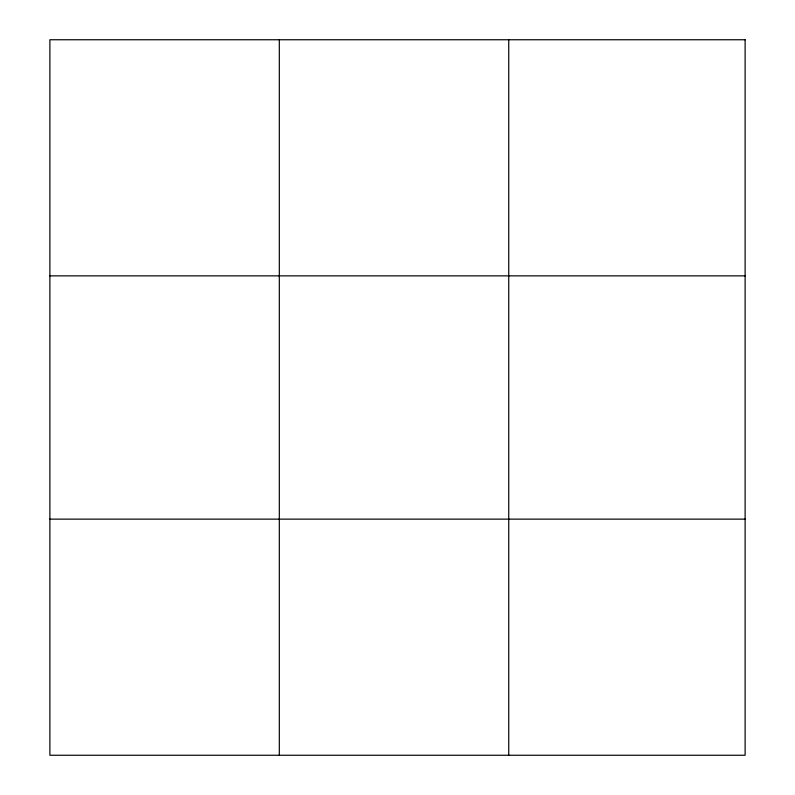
<?xml version="1.0" encoding="UTF-8"?>
<svg xmlns="http://www.w3.org/2000/svg" width="795" height="795" viewBox="0 0 795 795"><rect width="100%" height="100%" fill="white"/><g stroke="black" fill="none" stroke-linecap="round" stroke-linejoin="round"><path stroke-width="1.19" d="M279.313 755.25L279.313 39.75M508.74 755.25L508.74 39.75M49.886 275.865L745.114 275.865M49.886 519.135L745.114 519.135M745.114 39.75L745.114 755.25L49.886 755.25L49.886 39.75L745.114 39.75"/></g></svg>
